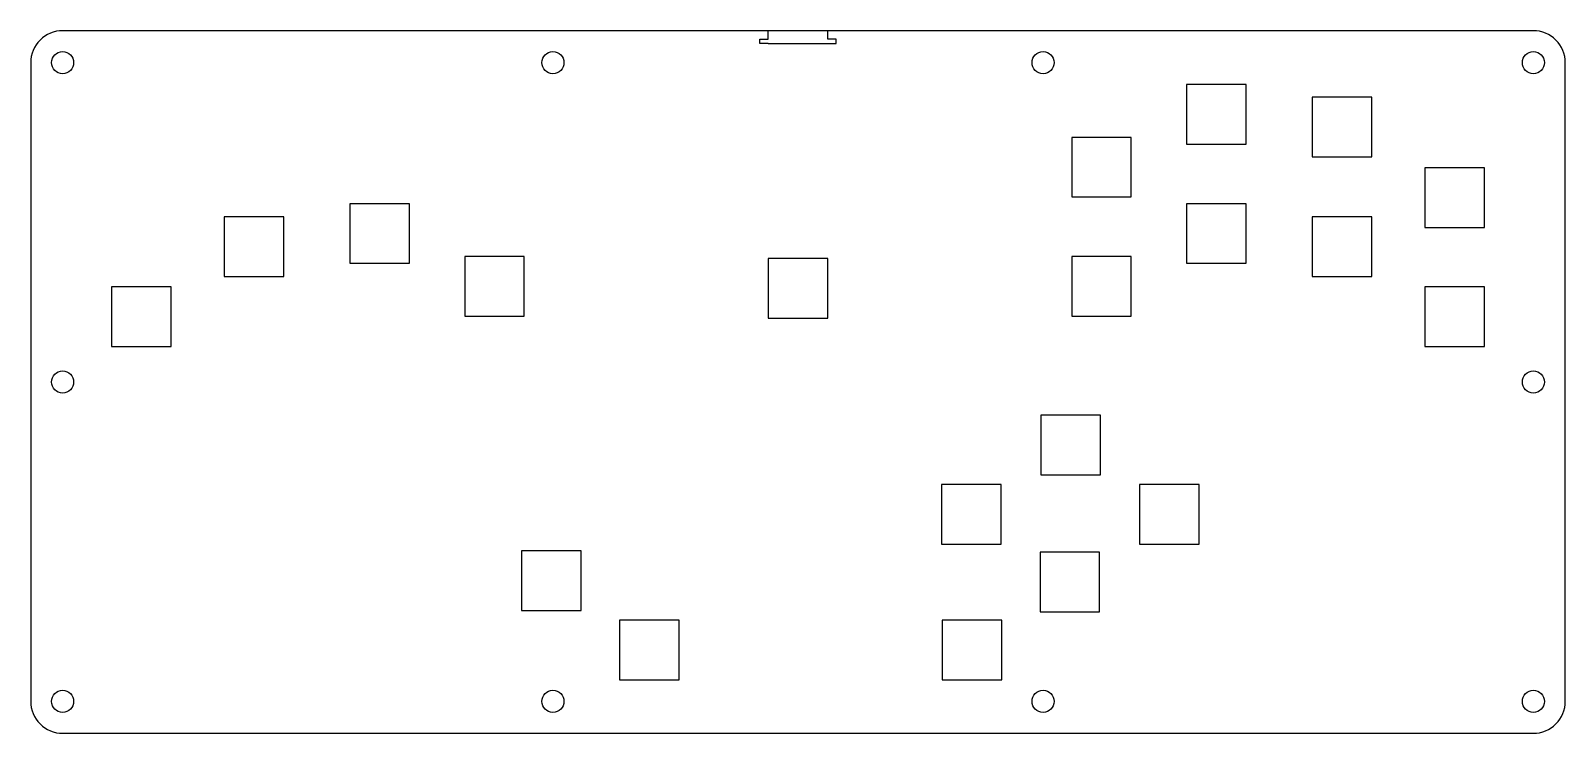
# Model space of a CAD drawing. Header units: millimetres. Extents: x 0 to 361, y 0 to 165.
import ezdxf

# ---------------------------------------------------------------- set-up
doc = ezdxf.new("R2010")
doc.units = ezdxf.units.MM
doc.layers.get('0').update_dxf_attribs({"linetype": 'CONTINUOUS'})

msp = doc.modelspace()

# ---------------------------------------------------------------- linework, layer by layer
for p, q in [((171.34, 163.1), (173.34, 163.1)), ((171.34, 162.1), (171.34, 163.1)), ((173.34, 163.1), (173.34, 165.1)), ((187.34, 163.1), (187.34, 165.1)), ((189.34, 163.1), (187.34, 163.1)), ((189.34, 162.1), (189.34, 163.1)), ((173.34, 162.1), (171.34, 162.1)), ((173.34, 162.1), (187.34, 162.1)), ((187.34, 162.1), (189.34, 162.1))]:
    msp.add_line(p, q)
msp.add_lwpolyline([(0, 7.5, 0.414214), (7.5, 0), (353.18, 0, 0.414214), (360.68, 7.5), (360.68, 157.6, 0.414214), (353.18, 165.1), (7.5, 165.1, 0.414214), (0, 157.6)], format="xyb", close=True)
for points in [[(271.68, 152.44), (271.68, 138.44), (285.68, 138.44), (285.68, 152.44)], [(315.18, 149.46), (301.18, 149.46), (301.18, 135.46), (315.18, 135.46)], [(258.68, 140.03), (244.68, 140.03), (244.68, 126.03), (258.68, 126.03)], [(341.68, 132.89), (327.68, 132.89), (327.68, 118.89), (341.68, 118.89)], [(75.01, 110.44), (89.01, 110.44), (89.01, 124.44), (75.01, 124.44)], [(271.67, 124.44), (271.67, 110.44), (285.67, 110.44), (285.67, 124.44)], [(59.5, 121.35), (45.5, 121.35), (45.5, 107.35), (59.5, 107.35)], [(315.18, 121.35), (301.18, 121.35), (301.18, 107.35), (315.18, 107.35)], [(102, 112.03), (102, 98.03), (116, 98.03), (116, 112.03)], [(258.68, 112.03), (244.68, 112.03), (244.68, 98.03), (258.68, 98.03)], [(187.34, 97.56), (187.34, 111.56), (173.34, 111.56), (173.34, 97.56)], [(33, 104.89), (19, 104.89), (19, 90.89), (33, 90.89)], [(327.68, 90.89), (341.68, 90.89), (341.68, 104.89), (327.68, 104.89)], [(237.4, 74.75), (237.4, 60.75), (251.4, 60.75), (251.4, 74.75)], [(214.08, 58.43), (214.08, 44.43), (228.08, 44.43), (228.08, 58.43)], [(260.61, 44.43), (274.61, 44.43), (274.61, 58.43), (260.61, 58.43)], [(129.36, 42.89), (115.36, 42.89), (115.36, 28.89), (129.36, 28.89)], [(251.22, 42.54), (237.22, 42.54), (237.22, 28.54), (251.22, 28.54)], [(152.39, 12.59), (152.39, 26.59), (138.39, 26.59), (138.39, 12.59)], [(228.23, 26.6), (214.23, 26.6), (214.23, 12.6), (228.23, 12.6)]]:
    msp.add_lwpolyline(points, close=True)
for centre in [(7.5, 157.6), (122.73, 157.6), (237.95, 157.6), (353.18, 157.6), (7.5, 82.55), (353.18, 82.55), (7.5, 7.5), (122.73, 7.5), (237.95, 7.5), (353.18, 7.5)]:
    msp.add_circle(centre, 2.6)

doc.saveas('drawing.dxf')
